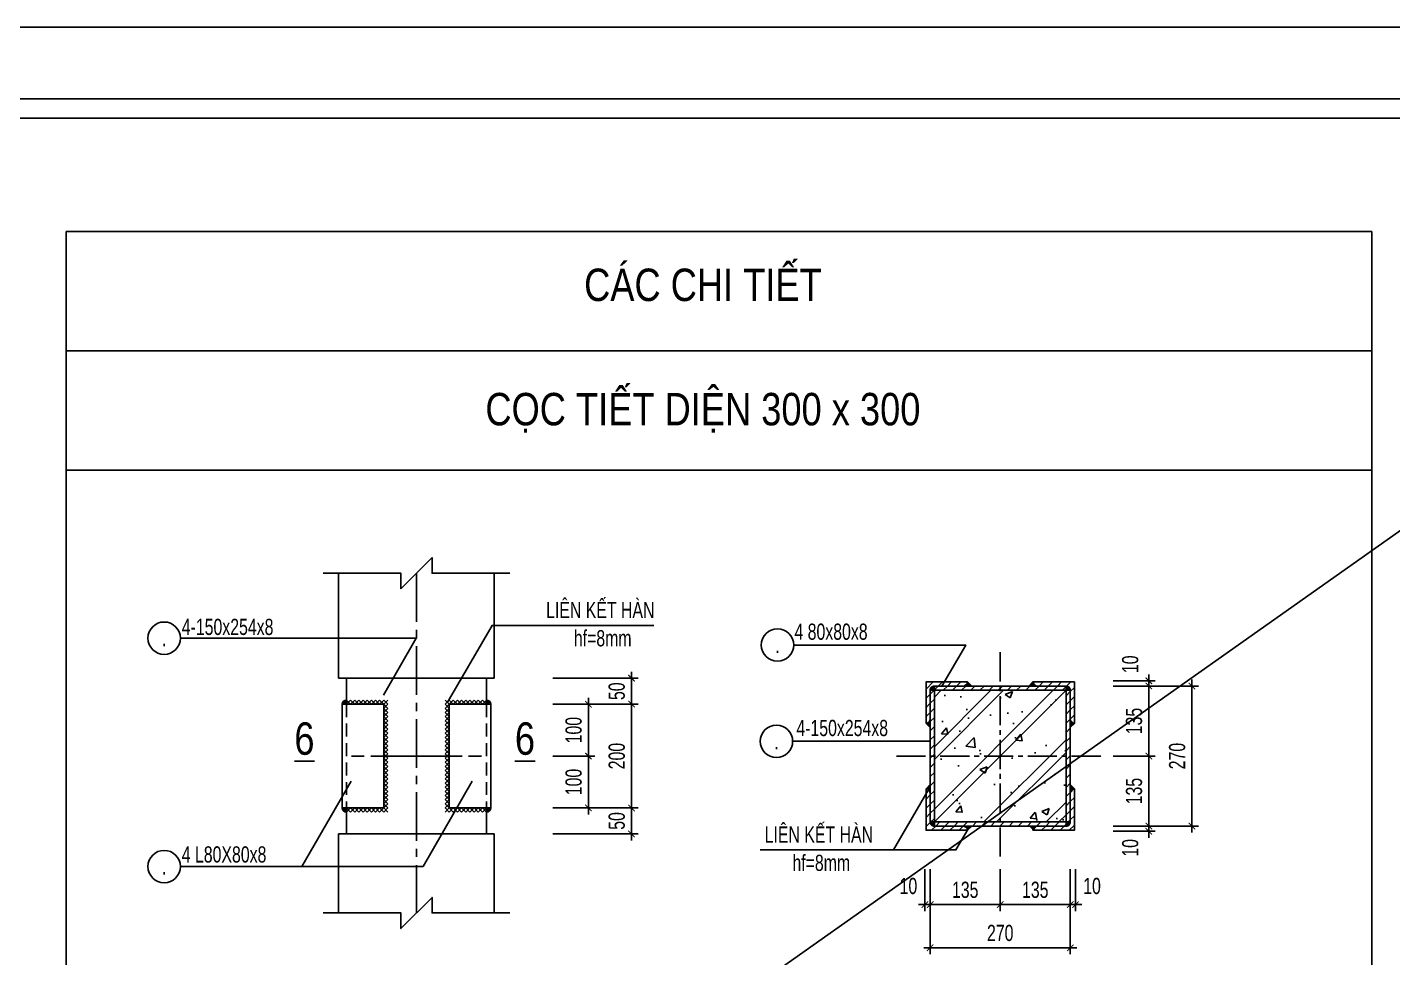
# Model space of a CAD drawing. Extents: x -24357 to 91799, y -17201 to -2351.
# Drawn here: x 37761 to 43024, y -5937 to -2351 of the extents above; entities that cross this region are included whole.
import ezdxf
from ezdxf.enums import TextEntityAlignment as Align

# ---------------------------------------------------------------- set-up
doc = ezdxf.new("R2010")
doc.units = 0
doc.header["$LTSCALE"] = 500
doc.header["$MEASUREMENT"] = 0
doc.header["$PDMODE"] = 3
doc.linetypes.add('CENTER2', pattern=[1.125, 0.75, -0.125, 0.125, -0.125])
doc.linetypes.add('HIDDEN', pattern=[0.375, 0.25, -0.125])
doc.layers.get('0').update_dxf_attribs({"linetype": 'CONTINUOUS'})
doc.layers.get('DEFPOINTS').update_dxf_attribs({"linetype": 'CONTINUOUS'})
for name, color, linetype in [('CDC-KHUNGTEN', 7, 'CONTINUOUS'), ('CDC.01.AXIS', 160, 'CENTER2'), ('CDC.02.DIM', 1, 'CONTINUOUS'), ('CDC.03.BORDER', 3, 'CONTINUOUS'), ('CDC.04.HIDDEN', 8, 'HIDDEN'), ('CDC.05.STEEL', 4, 'CONTINUOUS'), ('CDC.06.TEXT', 2, 'CONTINUOUS'), ('CDC.10.HATCH', 251, 'CONTINUOUS'), ('CDC.11.NOTE', 8, 'CONTINUOUS')]:
    doc.layers.add(name, color=color, linetype=linetype)
doc.layers.add('KCS_Plotter', color=11, linetype='CONTINUOUS', plot=False)
doc.styles.add('ARIAL', font='arial.ttf', dxfattribs={"width": 0.7})
doc.dimstyles.new('DIM25X0.5', dxfattribs={"dimscale": 25, "dimtxt": 2.5, "dimasz": 1, "dimexe": 1, "dimexo": 0, "dimgap": 1, "dimtad": 1, "dimdec": 0, "dimlfac": 0.5, "dimzin": 0, "dimdsep": 46, "dimtxsty": 'ARIAL', "dimblk": 'ARCHTICK', "dimcen": 0, "dimdle": 1, "dimclrd": 1, "dimclre": 1, "dimclrt": 2, "dimadec": 0, "dimazin": 0, "dimtfac": 1, "dimtdec": 0, "dimtix": 1, "dimtmove": 2, "dimatfit": 3, "dimldrblk": 'ARCHTICK', "dimfxl": 1, "dimtolj": 1, "dimtzin": 0, "dimarcsym": 0})
pattern_1 = [(45, (-247877.847, -269291.579), (-17.6776695, 17.6776695), [])]

# ---------------------------------------------------------------- blocks, each defined once
blk = doc.blocks.new('KHUNG A1')
at = {"layer": 'CDC-KHUNGTEN'}
blk.add_lwpolyline([(10366.22, 712.17), (10366.22, 1278.17), (9655.22, 1278.17), (9655.22, 712.17)], close=True, dxfattribs=at)
at = {"layer": 'CDC.10.HATCH', "color": 8}
blk.add_lwpolyline([(9652.22, 709.17), (10447.22, 709.17), (10447.22, 1281.17), (9652.22, 1281.17)], close=True, dxfattribs=at)
at = {"layer": 'DEFPOINTS', "color": 1}
blk.add_lwpolyline([(9617.22, 698.17), (9617.22, 1292.17), (10458.22, 1292.17), (10458.22, 698.17), (9617.22, 698.17)], close=True, dxfattribs=at)
blk = doc.blocks.new('_ArchTick')
at = {"color": 0, "linetype": 'ByBlock', "const_width": 0.15}
blk.add_lwpolyline([(-0.5, -0.5), (0.5, 0.5)], dxfattribs=at)
blk = doc.blocks.new('*D523')
at = {"layer": 'CDC.02.DIM', "color": 1, "lineweight": -2, "transparency": 16777216}
for p, q in [((39923.8, -5135.3), (39923.8, -5385.3)), ((39786.6, -5160.3), (39948.8, -5160.3)), ((39786.6, -5360.3), (39948.8, -5360.3))]:
    blk.add_line(p, q, dxfattribs=at)
at = {"layer": 'DEFPOINTS', "color": 0, "transparency": 16777216}
for p in [(39786.6, -5160.3), (39786.6, -5360.3), (39923.8, -5360.3)]:
    blk.add_point(p, dxfattribs=at)
at = {"layer": 'CDC.02.DIM', "color": 1, "lineweight": -2, "transparency": 16777216, "xscale": 25, "yscale": 25, "zscale": 25}
for p, rotation in [((39923.8, -5160.3), 90), ((39923.8, -5360.3), 270)]:
    blk.add_blockref('_ArchTick', p, dxfattribs=dict(at, rotation=rotation))
at = {"layer": 'CDC.02.DIM', "color": 2, "transparency": 16777216, "insert": (39866.9, -5260.3), "char_height": 62.5, "attachment_point": 5, "rotation": 90, "style": 'ARIAL'}
blk.add_mtext('\\A1;100', dxfattribs=at)
blk = doc.blocks.new('*D524')
at = {"layer": 'CDC.02.DIM', "color": 1, "lineweight": -2, "transparency": 16777216}
for p, q in [((40090.1, -4935.3), (40090.1, -5385.3)), ((39786.6, -4960.3), (40115.1, -4960.3)), ((39786.6, -5360.3), (40115.1, -5360.3))]:
    blk.add_line(p, q, dxfattribs=at)
at = {"layer": 'DEFPOINTS', "color": 0, "transparency": 16777216}
for p in [(39786.6, -4960.3), (39786.6, -5360.3), (40090.1, -5360.3)]:
    blk.add_point(p, dxfattribs=at)
at = {"layer": 'CDC.02.DIM', "color": 1, "lineweight": -2, "transparency": 16777216, "xscale": 25, "yscale": 25, "zscale": 25}
for p, rotation in [((40090.1, -4960.3), 90), ((40090.1, -5360.3), 270)]:
    blk.add_blockref('_ArchTick', p, dxfattribs=dict(at, rotation=rotation))
at = {"layer": 'CDC.02.DIM', "color": 2, "transparency": 16777216, "insert": (40033.2, -5160.3), "char_height": 62.5, "attachment_point": 5, "rotation": 90, "style": 'ARIAL'}
blk.add_mtext('\\A1;200', dxfattribs=at)
blk = doc.blocks.new('*D525')
at = {"layer": 'CDC.02.DIM', "color": 1, "lineweight": -2, "transparency": 16777216}
for p, q in [((39923.8, -5185.3), (39923.8, -4935.3)), ((39786.6, -4960.3), (39948.8, -4960.3)), ((39786.6, -5160.3), (39948.8, -5160.3))]:
    blk.add_line(p, q, dxfattribs=at)
at = {"layer": 'DEFPOINTS', "color": 0, "transparency": 16777216}
for p in [(39786.6, -4960.3), (39923.8, -4960.3), (39786.6, -5160.3)]:
    blk.add_point(p, dxfattribs=at)
at = {"layer": 'CDC.02.DIM', "color": 1, "lineweight": -2, "transparency": 16777216, "xscale": 25, "yscale": 25, "zscale": 25}
for p, rotation in [((39923.8, -4960.3), 90), ((39923.8, -5160.3), 270)]:
    blk.add_blockref('_ArchTick', p, dxfattribs=dict(at, rotation=rotation))
at = {"layer": 'CDC.02.DIM', "color": 2, "transparency": 16777216, "insert": (39866.9, -5060.3), "char_height": 62.5, "attachment_point": 5, "rotation": 90, "style": 'ARIAL'}
blk.add_mtext('\\A1;100', dxfattribs=at)
blk = doc.blocks.new('*D526')
at = {"layer": 'CDC.02.DIM', "color": 1, "lineweight": -2, "transparency": 16777216}
for p, q in [((40090.1, -4860.3), (40090.1, -4835.3)), ((39786.6, -4860.3), (40115.1, -4860.3)), ((40090.1, -4960.3), (40090.1, -4860.3)), ((39786.6, -4960.3), (40115.1, -4960.3)), ((40090.1, -4960.3), (40090.1, -4985.3))]:
    blk.add_line(p, q, dxfattribs=at)
at = {"layer": 'DEFPOINTS', "color": 0, "transparency": 16777216}
for p in [(39786.6, -4860.3), (40090.1, -4860.3), (39786.6, -4960.3)]:
    blk.add_point(p, dxfattribs=at)
at = {"layer": 'CDC.02.DIM', "color": 1, "lineweight": -2, "transparency": 16777216, "xscale": 25, "yscale": 25, "zscale": 25}
for p, rotation in [((40090.1, -4860.3), 270), ((40090.1, -4960.3), 90)]:
    blk.add_blockref('_ArchTick', p, dxfattribs=dict(at, rotation=rotation))
at = {"layer": 'CDC.02.DIM', "color": 2, "transparency": 16777216, "insert": (40033.2, -4910.3), "char_height": 62.5, "attachment_point": 5, "rotation": 90, "style": 'ARIAL'}
blk.add_mtext('\\A1;50', dxfattribs=at)
blk = doc.blocks.new('*D527')
at = {"layer": 'CDC.02.DIM', "color": 1, "lineweight": -2, "transparency": 16777216}
for p, q in [((39786.6, -5360.3), (40115.1, -5360.3)), ((40090.1, -5360.3), (40090.1, -5335.3)), ((40090.1, -5360.3), (40090.1, -5460.3)), ((39786.6, -5460.3), (40115.1, -5460.3)), ((40090.1, -5460.3), (40090.1, -5485.3))]:
    blk.add_line(p, q, dxfattribs=at)
at = {"layer": 'DEFPOINTS', "color": 0, "transparency": 16777216}
for p in [(39786.6, -5360.3), (39786.6, -5460.3), (40090.1, -5460.3)]:
    blk.add_point(p, dxfattribs=at)
at = {"layer": 'CDC.02.DIM', "color": 1, "lineweight": -2, "transparency": 16777216, "xscale": 25, "yscale": 25, "zscale": 25}
for p, rotation in [((40090.1, -5360.3), 270), ((40090.1, -5460.3), 90)]:
    blk.add_blockref('_ArchTick', p, dxfattribs=dict(at, rotation=rotation))
at = {"layer": 'CDC.02.DIM', "color": 2, "transparency": 16777216, "insert": (40033.2, -5410.3), "char_height": 62.5, "attachment_point": 5, "rotation": 90, "style": 'ARIAL'}
blk.add_mtext('\\A1;50', dxfattribs=at)
blk = doc.blocks.new('*D533')
at = {"layer": 'CDC.02.DIM', "color": 1, "lineweight": -2, "transparency": 16777216}
for p, q in [((41241.1, -5595.8), (41241.1, -5757.9)), ((41511.1, -5595.8), (41511.1, -5757.9)), ((41536.1, -5732.9), (41216.1, -5732.9))]:
    blk.add_line(p, q, dxfattribs=at)
at = {"layer": 'DEFPOINTS', "color": 0, "transparency": 16777216}
for p in [(41241.1, -5595.8), (41511.1, -5595.8), (41241.1, -5732.9)]:
    blk.add_point(p, dxfattribs=at)
at = {"layer": 'CDC.02.DIM', "color": 1, "lineweight": -2, "transparency": 16777216, "xscale": 25, "yscale": 25, "zscale": 25, "rotation": 180}
blk.add_blockref('_ArchTick', (41241.1, -5732.9), dxfattribs=at)
at = {"layer": 'CDC.02.DIM', "color": 1, "lineweight": -2, "transparency": 16777216, "xscale": 25, "yscale": 25, "zscale": 25}
blk.add_blockref('_ArchTick', (41511.1, -5732.9), dxfattribs=at)
at = {"layer": 'CDC.02.DIM', "color": 2, "transparency": 16777216, "insert": (41376.1, -5676), "char_height": 62.5, "attachment_point": 5, "style": 'ARIAL'}
blk.add_mtext('\\A1;135', dxfattribs=at)
blk = doc.blocks.new('*D534')
at = {"layer": 'CDC.02.DIM', "color": 1, "lineweight": -2, "transparency": 16777216}
for p, q in [((41241.1, -5595.8), (41241.1, -5924.2)), ((41781.1, -5595.8), (41781.1, -5924.2)), ((41806.1, -5899.2), (41216.1, -5899.2))]:
    blk.add_line(p, q, dxfattribs=at)
at = {"layer": 'DEFPOINTS', "color": 0, "transparency": 16777216}
for p in [(41241.1, -5595.8), (41781.1, -5595.8), (41241.1, -5899.2)]:
    blk.add_point(p, dxfattribs=at)
at = {"layer": 'CDC.02.DIM', "color": 1, "lineweight": -2, "transparency": 16777216, "xscale": 25, "yscale": 25, "zscale": 25, "rotation": 180}
blk.add_blockref('_ArchTick', (41241.1, -5899.2), dxfattribs=at)
at = {"layer": 'CDC.02.DIM', "color": 1, "lineweight": -2, "transparency": 16777216, "xscale": 25, "yscale": 25, "zscale": 25}
blk.add_blockref('_ArchTick', (41781.1, -5899.2), dxfattribs=at)
at = {"layer": 'CDC.02.DIM', "color": 2, "transparency": 16777216, "insert": (41511.1, -5842.3), "char_height": 62.5, "attachment_point": 5, "style": 'ARIAL'}
blk.add_mtext('\\A1;270', dxfattribs=at)
blk = doc.blocks.new('*D535')
at = {"layer": 'CDC.02.DIM', "color": 1, "lineweight": -2, "transparency": 16777216}
for p, q in [((41221.1, -5595.8), (41221.1, -5757.9)), ((41241.1, -5595.8), (41241.1, -5757.9)), ((41221.1, -5732.9), (41196.1, -5732.9)), ((41221.1, -5732.9), (41241.1, -5732.9)), ((41241.1, -5732.9), (41266.1, -5732.9))]:
    blk.add_line(p, q, dxfattribs=at)
at = {"layer": 'DEFPOINTS', "color": 0, "transparency": 16777216}
for p in [(41221.1, -5595.8), (41241.1, -5595.8), (41241.1, -5732.9)]:
    blk.add_point(p, dxfattribs=at)
at = {"layer": 'CDC.02.DIM', "color": 1, "lineweight": -2, "transparency": 16777216, "xscale": 25, "yscale": 25, "zscale": 25}
blk.add_blockref('_ArchTick', (41221.1, -5732.9), dxfattribs=at)
at = {"layer": 'CDC.02.DIM', "color": 1, "lineweight": -2, "transparency": 16777216, "xscale": 25, "yscale": 25, "zscale": 25, "rotation": 180}
blk.add_blockref('_ArchTick', (41241.1, -5732.9), dxfattribs=at)
at = {"layer": 'CDC.02.DIM', "color": 2, "transparency": 16777216, "insert": (41157.3, -5661.4), "char_height": 62.5, "attachment_point": 5, "style": 'ARIAL'}
blk.add_mtext('\\A1;10', dxfattribs=at)
blk = doc.blocks.new('*D536')
at = {"layer": 'CDC.02.DIM', "color": 1, "lineweight": -2, "transparency": 16777216}
for p, q in [((41511.1, -5595.8), (41511.1, -5757.9)), ((41781.1, -5595.8), (41781.1, -5757.9)), ((41486.1, -5732.9), (41806.1, -5732.9))]:
    blk.add_line(p, q, dxfattribs=at)
at = {"layer": 'DEFPOINTS', "color": 0, "transparency": 16777216}
for p in [(41511.1, -5595.8), (41781.1, -5595.8), (41781.1, -5732.9)]:
    blk.add_point(p, dxfattribs=at)
at = {"layer": 'CDC.02.DIM', "color": 1, "lineweight": -2, "transparency": 16777216, "xscale": 25, "yscale": 25, "zscale": 25, "rotation": 180}
blk.add_blockref('_ArchTick', (41511.1, -5732.9), dxfattribs=at)
at = {"layer": 'CDC.02.DIM', "color": 1, "lineweight": -2, "transparency": 16777216, "xscale": 25, "yscale": 25, "zscale": 25}
blk.add_blockref('_ArchTick', (41781.1, -5732.9), dxfattribs=at)
at = {"layer": 'CDC.02.DIM', "color": 2, "transparency": 16777216, "insert": (41646.1, -5676), "char_height": 62.5, "attachment_point": 5, "style": 'ARIAL'}
blk.add_mtext('\\A1;135', dxfattribs=at)
blk = doc.blocks.new('*D537')
at = {"layer": 'CDC.02.DIM', "color": 1, "lineweight": -2, "transparency": 16777216}
for p, q in [((41781.1, -5595.8), (41781.1, -5757.9)), ((41801.1, -5595.8), (41801.1, -5757.9)), ((41781.1, -5732.9), (41756.1, -5732.9)), ((41801.1, -5732.9), (41781.1, -5732.9)), ((41801.1, -5732.9), (41826.1, -5732.9))]:
    blk.add_line(p, q, dxfattribs=at)
at = {"layer": 'DEFPOINTS', "color": 0, "transparency": 16777216}
for p in [(41781.1, -5595.8), (41801.1, -5595.8), (41781.1, -5732.9)]:
    blk.add_point(p, dxfattribs=at)
at = {"layer": 'CDC.02.DIM', "color": 1, "lineweight": -2, "transparency": 16777216, "xscale": 25, "yscale": 25, "zscale": 25}
blk.add_blockref('_ArchTick', (41781.1, -5732.9), dxfattribs=at)
at = {"layer": 'CDC.02.DIM', "color": 1, "lineweight": -2, "transparency": 16777216, "xscale": 25, "yscale": 25, "zscale": 25, "rotation": 180}
blk.add_blockref('_ArchTick', (41801.1, -5732.9), dxfattribs=at)
at = {"layer": 'CDC.02.DIM', "color": 2, "transparency": 16777216, "insert": (41865, -5661.4), "char_height": 62.5, "attachment_point": 5, "style": 'ARIAL'}
blk.add_mtext('\\A1;10', dxfattribs=at)
blk = doc.blocks.new('*D538')
at = {"layer": 'CDC.02.DIM', "color": 1, "lineweight": -2, "transparency": 16777216}
for p, q in [((42083.8, -5135.3), (42083.8, -5455.3)), ((41946.6, -5160.3), (42108.8, -5160.3)), ((41946.6, -5430.3), (42108.8, -5430.3))]:
    blk.add_line(p, q, dxfattribs=at)
at = {"layer": 'DEFPOINTS', "color": 0, "transparency": 16777216}
for p in [(41946.6, -5160.3), (41946.6, -5430.3), (42083.8, -5430.3)]:
    blk.add_point(p, dxfattribs=at)
at = {"layer": 'CDC.02.DIM', "color": 1, "lineweight": -2, "transparency": 16777216, "xscale": 25, "yscale": 25, "zscale": 25}
for p, rotation in [((42083.8, -5160.3), 90), ((42083.8, -5430.3), 270)]:
    blk.add_blockref('_ArchTick', p, dxfattribs=dict(at, rotation=rotation))
at = {"layer": 'CDC.02.DIM', "color": 2, "transparency": 16777216, "insert": (42026.9, -5295.3), "char_height": 62.5, "attachment_point": 5, "rotation": 90, "style": 'ARIAL'}
blk.add_mtext('\\A1;135', dxfattribs=at)
blk = doc.blocks.new('*D539')
at = {"layer": 'CDC.02.DIM', "color": 1, "lineweight": -2, "transparency": 16777216}
for p, q in [((41946.6, -4890.3), (42275.1, -4890.3)), ((42250.1, -4865.3), (42250.1, -5455.3)), ((41946.6, -5430.3), (42275.1, -5430.3))]:
    blk.add_line(p, q, dxfattribs=at)
at = {"layer": 'DEFPOINTS', "color": 0, "transparency": 16777216}
for p in [(41946.6, -4890.3), (41946.6, -5430.3), (42250.1, -5430.3)]:
    blk.add_point(p, dxfattribs=at)
at = {"layer": 'CDC.02.DIM', "color": 1, "lineweight": -2, "transparency": 16777216, "xscale": 25, "yscale": 25, "zscale": 25}
for p, rotation in [((42250.1, -4890.3), 90), ((42250.1, -5430.3), 270)]:
    blk.add_blockref('_ArchTick', p, dxfattribs=dict(at, rotation=rotation))
at = {"layer": 'CDC.02.DIM', "color": 2, "transparency": 16777216, "insert": (42193.2, -5160.3), "char_height": 62.5, "attachment_point": 5, "rotation": 90, "style": 'ARIAL'}
blk.add_mtext('\\A1;270', dxfattribs=at)
blk = doc.blocks.new('*D540')
at = {"layer": 'CDC.02.DIM', "color": 1, "lineweight": -2, "transparency": 16777216}
for p, q in [((42083.8, -5430.3), (42083.8, -5405.3)), ((41946.6, -5430.3), (42108.8, -5430.3)), ((41946.6, -5450.3), (42108.8, -5450.3)), ((42083.8, -5450.3), (42083.8, -5430.3)), ((42083.8, -5450.3), (42083.8, -5475.3))]:
    blk.add_line(p, q, dxfattribs=at)
at = {"layer": 'DEFPOINTS', "color": 0, "transparency": 16777216}
for p in [(41946.6, -5430.3), (41946.6, -5450.3), (42083.8, -5430.3)]:
    blk.add_point(p, dxfattribs=at)
at = {"layer": 'CDC.02.DIM', "color": 1, "lineweight": -2, "transparency": 16777216, "xscale": 25, "yscale": 25, "zscale": 25}
for p, rotation in [((42083.8, -5430.3), 270), ((42083.8, -5450.3), 90)]:
    blk.add_blockref('_ArchTick', p, dxfattribs=dict(at, rotation=rotation))
at = {"layer": 'CDC.02.DIM', "color": 2, "transparency": 16777216, "insert": (42012.3, -5514.1), "char_height": 62.5, "attachment_point": 5, "rotation": 90, "style": 'ARIAL'}
blk.add_mtext('\\A1;10', dxfattribs=at)
blk = doc.blocks.new('*D541')
at = {"layer": 'CDC.02.DIM', "color": 1, "lineweight": -2, "transparency": 16777216}
for p, q in [((41946.6, -4890.3), (42108.8, -4890.3)), ((42083.8, -5185.3), (42083.8, -4865.3)), ((41946.6, -5160.3), (42108.8, -5160.3))]:
    blk.add_line(p, q, dxfattribs=at)
at = {"layer": 'DEFPOINTS', "color": 0, "transparency": 16777216}
for p in [(41946.6, -4890.3), (42083.8, -4890.3), (41946.6, -5160.3)]:
    blk.add_point(p, dxfattribs=at)
at = {"layer": 'CDC.02.DIM', "color": 1, "lineweight": -2, "transparency": 16777216, "xscale": 25, "yscale": 25, "zscale": 25}
for p, rotation in [((42083.8, -4890.3), 90), ((42083.8, -5160.3), 270)]:
    blk.add_blockref('_ArchTick', p, dxfattribs=dict(at, rotation=rotation))
at = {"layer": 'CDC.02.DIM', "color": 2, "transparency": 16777216, "insert": (42026.9, -5025.3), "char_height": 62.5, "attachment_point": 5, "rotation": 90, "style": 'ARIAL'}
blk.add_mtext('\\A1;135', dxfattribs=at)
blk = doc.blocks.new('*D542')
at = {"layer": 'CDC.02.DIM', "color": 1, "lineweight": -2, "transparency": 16777216}
for p, q in [((41946.6, -4870.3), (42108.8, -4870.3)), ((41946.6, -4890.3), (42108.8, -4890.3)), ((42083.8, -4870.3), (42083.8, -4845.3)), ((42083.8, -4870.3), (42083.8, -4890.3)), ((42083.8, -4890.3), (42083.8, -4915.3))]:
    blk.add_line(p, q, dxfattribs=at)
at = {"layer": 'DEFPOINTS', "color": 0, "transparency": 16777216}
for p in [(41946.6, -4870.3), (41946.6, -4890.3), (42083.8, -4890.3)]:
    blk.add_point(p, dxfattribs=at)
at = {"layer": 'CDC.02.DIM', "color": 1, "lineweight": -2, "transparency": 16777216, "xscale": 25, "yscale": 25, "zscale": 25}
for p, rotation in [((42083.8, -4870.3), 270), ((42083.8, -4890.3), 90)]:
    blk.add_blockref('_ArchTick', p, dxfattribs=dict(at, rotation=rotation))
at = {"layer": 'CDC.02.DIM', "color": 2, "transparency": 16777216, "insert": (42012.3, -4806.4), "char_height": 62.5, "attachment_point": 5, "rotation": 90, "style": 'ARIAL'}
blk.add_mtext('\\A1;10', dxfattribs=at)

msp = doc.modelspace()

# ---------------------------------------------------------------- hatches: boundary and pattern name
at = {"layer": 'CDC.05.STEEL'}
for points in [[(41257.14, -4890.28, 0.4142136), (41241.14, -4906.28), (41257.14, -4906.28)], [(41385.02, -4874.28, -0.381966), (41367.14, -4890.28), (41401.02, -4890.28)], [(41637.25, -4874.28, 0.381966), (41655.14, -4890.28), (41621.25, -4890.28)], [(41765.14, -4890.28, -0.4142136), (41781.14, -4906.28), (41765.14, -4906.28)], [(38991.14, -4944.28, 0.4142136), (38975.14, -4960.28), (38991.14, -4960.28)], [(39531.14, -4944.28, -0.4142136), (39547.14, -4960.28), (39531.14, -4960.28)], [(41225.14, -5034.17, 0.381966), (41241.14, -5016.28), (41241.14, -5050.17)], [(41797.14, -5034.17, -0.381966), (41781.14, -5016.28), (41781.14, -5050.17)], [(41225.14, -5286.39, -0.381966), (41241.14, -5304.28), (41241.14, -5270.39)], [(41797.14, -5286.39, 0.381966), (41781.14, -5304.28), (41781.14, -5270.39)], [(38991.14, -5376.28, -0.4142136), (38975.14, -5360.28), (38991.14, -5360.28)], [(39531.14, -5376.28, 0.4142136), (39547.14, -5360.28), (39531.14, -5360.28)], [(41257.14, -5430.28, -0.4142136), (41241.14, -5414.28), (41257.14, -5414.28)], [(41765.14, -5430.28, 0.4142136), (41781.14, -5414.28), (41765.14, -5414.28)], [(41385.02, -5446.28, 0.381966), (41367.14, -5430.28), (41401.02, -5430.28)], [(41637.25, -5446.28, -0.381966), (41655.14, -5430.28), (41621.25, -5430.28)]]:
    msp.add_hatch(color=256, dxfattribs=at).paths.add_polyline_path(points)
at = {"layer": 'CDC.10.HATCH'}
h = msp.add_hatch(dxfattribs=at)
h.set_pattern_fill('ANSI31', color=256, scale=200, style=0)
h.set_pattern_definition(pattern_1)
h.paths.add_polyline_path([(41385.02, -4874.28), (41225.14, -4874.28), (41225.14, -5034.17, 0.381966), (41241.14, -5016.28), (41241.14, -4906.28, -0.4142136), (41257.14, -4890.28), (41367.14, -4890.28, 0.381966)])
h = msp.add_hatch(dxfattribs=at)
h.set_pattern_fill('ANSI31', color=256, scale=200, style=0)
h.set_pattern_definition(pattern_1)
h.paths.add_polyline_path([(41511.14, -4890.28), (41311.14, -4890.28), (41257.14, -4890.28), (41257.14, -4906.28), (41511.14, -4906.28)])
h.paths.add_polyline_path([(41765.14, -4890.28), (41511.14, -4890.28), (41511.14, -4906.28), (41765.14, -4906.28)])
h = msp.add_hatch(dxfattribs=at)
h.set_pattern_fill('ANSI31', color=256, scale=200, style=0)
h.set_pattern_definition(pattern_1)
h.paths.add_polyline_path([(41637.25, -4874.28), (41797.14, -4874.28), (41797.14, -5034.17, -0.381966), (41781.14, -5016.28), (41781.14, -4906.28, 0.4142136), (41765.14, -4890.28), (41655.14, -4890.28, -0.381966)])
h = msp.add_hatch(dxfattribs=at)
h.set_pattern_fill('ANSI31', color=256, scale=200, style=0)
h.set_pattern_definition(pattern_1)
h.paths.add_polyline_path([(41257.14, -4906.28), (41241.14, -4906.28), (41241.14, -5160.28), (41257.14, -5160.28)])
h.paths.add_polyline_path([(41257.14, -5160.28), (41241.14, -5160.28), (41241.14, -5360.28), (41241.14, -5414.28), (41257.14, -5414.28)])
h = msp.add_hatch(dxfattribs=at)
h.set_pattern_fill('CHAU-01', color=256, scale=40, style=0, pattern_type=2)
h.set_pattern_definition([(50, (-269233.92, -307971.06), (286.90407, -25.10085), [30, -330]), (355, (-269233.92, -307971.06), (-55.50053, 300.87685), [24, -264]), (100.4514, (-269210.01, -307973.15), (231.40375, 275.77582), [25.49608, -280.45684]), (46.1842, (-269233.92, -307891.06), (426.89642, -66.2076), [45, -495]), (96.6356, (-269198.35, -307896.58), (373.8651, 389.64715), [38.2441, -420.6852]), (351.1842, (-269233.92, -307891.06), (373.8648, 389.64744), [36, -396]), (21, (-269193.92, -307911.06), (238.76282, -161.04756), [30, -330]), (326, (-269193.92, -307911.06), (97.32613, 290.06002), [24, -264]), (71.4514, (-269174.03, -307924.48), (336.08905, 129.0122), [25.49608, -280.45684]), (37.5, (-269233.92, -307971.06), (4.863942, 133.157542), [0, -260.8, 0, -268, 0, -265]), (7.5, (-269233.92, -307971.06), (105.227815, 157.764685), [0, -152.8, 0, -254.8, 0, -101]), (327.5, (-269323.12, -307971.06), (213.528974, -9.02195), [0, -100, 0, -312, 0, -414]), (317.5, (-269363.12, -307971.06), (233.27447, 40.04199), [0, -130, 0, -207.2, 0, -294]), (45, (-269233.92, -307971.06), (-120.20815, 120.20815), []), (45, (-269233.92, -307922.06), (-120.20815, 120.20815), [])])
h.paths.add_polyline_path([(41511.14, -4906.28), (41257.14, -4906.28), (41257.14, -5160.28), (41511.14, -5160.28)])
h.paths.add_polyline_path([(41765.14, -4906.28), (41511.14, -4906.28), (41511.14, -5160.28), (41765.14, -5160.28)])
h.paths.add_polyline_path([(41765.14, -5160.28), (41511.14, -5160.28), (41511.14, -5414.28), (41765.14, -5414.28)])
h.paths.add_polyline_path([(41511.14, -5160.28), (41257.14, -5160.28), (41257.14, -5414.28), (41511.14, -5414.28)])
h = msp.add_hatch(dxfattribs=at)
h.set_pattern_fill('ANSI31', color=256, scale=200, style=0)
h.set_pattern_definition(pattern_1)
h.paths.add_polyline_path([(41781.14, -4960.28), (41781.14, -4906.28), (41765.14, -4906.28), (41765.14, -5160.28), (41781.14, -5160.28)])
h.paths.add_polyline_path([(41781.14, -5160.28), (41765.14, -5160.28), (41765.14, -5414.28), (41781.14, -5414.28)])
h = msp.add_hatch(dxfattribs=at)
h.set_pattern_fill('ANSI31', color=256, scale=200, style=0)
h.set_pattern_definition(pattern_1)
h.paths.add_polyline_path([(41385.02, -5446.28), (41225.14, -5446.28), (41225.14, -5286.39, -0.381966), (41241.14, -5304.28), (41241.14, -5414.28, 0.4142136), (41257.14, -5430.28), (41367.14, -5430.28, -0.381966)])
h = msp.add_hatch(dxfattribs=at)
h.set_pattern_fill('ANSI31', color=256, scale=200, style=0)
h.set_pattern_definition(pattern_1)
h.paths.add_polyline_path([(41637.25, -5446.28), (41797.14, -5446.28), (41797.14, -5286.39, 0.381966), (41781.14, -5304.28), (41781.14, -5414.28, -0.4142136), (41765.14, -5430.28), (41655.14, -5430.28, 0.381966)])
h = msp.add_hatch(dxfattribs=at)
h.set_pattern_fill('ANSI31', color=256, scale=200, style=0)
h.set_pattern_definition(pattern_1)
h.paths.add_polyline_path([(41511.14, -5414.28), (41257.14, -5414.28), (41257.14, -5430.28), (41511.14, -5430.28)])
h.paths.add_polyline_path([(41765.14, -5414.28), (41511.14, -5414.28), (41511.14, -5430.28), (41711.14, -5430.28), (41765.14, -5430.28)])

# ---------------------------------------------------------------- linework, layer by layer
at = {"layer": 'CDC.01.AXIS', "ltscale": 0.5}
msp.add_line((39261.14, -4455.5), (39261.14, -5765.07), dxfattribs=at)
at = {"layer": 'CDC.01.AXIS', "ltscale": 0.3}
for p, q in [((41511.14, -4760.28), (41511.14, -5560.28)), ((41111.14, -5160.28), (41911.14, -5160.28))]:
    msp.add_line(p, q, dxfattribs=at)
at = {"layer": 'CDC.02.DIM'}
for points in [[(39621.14, -4455.5), (39321.14, -4455.5), (39321.14, -4395.5), (39201.14, -4515.5), (39201.14, -4455.5), (38901.14, -4455.5)], [(39621.14, -5765.07), (39321.14, -5765.07), (39321.14, -5705.07), (39201.14, -5825.07), (39201.14, -5765.07), (38901.14, -5765.07)]]:
    msp.add_lwpolyline(points, dxfattribs=at)
at = {"layer": 'CDC.03.BORDER'}
for p, q in [((42943.39, -3138.9), (42943.39, -9468.64)), ((37911.14, -3598.9), (42943.39, -3598.9)), ((37911.14, -4058.9), (42943.39, -4058.9)), ((38961.14, -4455.5), (38961.14, -4860.28)), ((39561.14, -4455.5), (39561.14, -4860.28)), ((38961.14, -4860.28), (39561.14, -4860.28)), ((38991.14, -4860.28), (38991.14, -4960.28)), ((39531.14, -4860.28), (39531.14, -4960.28)), ((39135.14, -5160.28), (39387.14, -5160.28)), ((38991.14, -5460.28), (38991.14, -5360.28)), ((39531.14, -5460.28), (39531.14, -5360.28)), ((38961.14, -5765.07), (38961.14, -5460.28)), ((38961.14, -5460.28), (39561.14, -5460.28)), ((39561.14, -5765.07), (39561.14, -5460.28))]:
    msp.add_line(p, q, dxfattribs=at)
msp.add_lwpolyline([(42943.39, -9468.64), (37911.14, -9468.64), (37911.14, -3138.9), (42943.39, -3138.9)], dxfattribs=at)
for points in [[(38975.14, -4960.28), (39135.14, -4960.28), (39135.14, -5360.28), (38975.14, -5360.28)], [(39547.14, -4960.28), (39387.14, -4960.28), (39387.14, -5360.28), (39547.14, -5360.28)]]:
    msp.add_lwpolyline(points, close=True, dxfattribs=at)
at = {"layer": 'CDC.04.HIDDEN', "ltscale": 0.4}
for p, q in [((38991.14, -4960.28), (38991.14, -5360.28)), ((39531.14, -4960.28), (39531.14, -5360.28)), ((39135.14, -5160.28), (38991.14, -5160.28)), ((39387.14, -5160.28), (39531.14, -5160.28))]:
    msp.add_line(p, q, dxfattribs=at)
at = {"layer": 'CDC.05.STEEL', "ltscale": 0.4}
for p, q in [((41385.02, -4874.28), (41401.02, -4890.28)), ((41637.25, -4874.28), (41621.25, -4890.28)), ((41225.14, -5034.17), (41241.14, -5050.17)), ((41797.14, -5034.17), (41781.14, -5050.17)), ((41225.14, -5286.39), (41241.14, -5270.39)), ((41797.14, -5286.39), (41781.14, -5270.39)), ((41385.02, -5446.28), (41401.02, -5430.28))]:
    msp.add_line(p, q, dxfattribs=at)
at = {"layer": 'CDC.05.STEEL'}
for p, q in [((39007.14, -4944.28), (38991.14, -4960.28)), ((39007.14, -4960.28), (38991.14, -4944.28)), ((39023.14, -4944.28), (39007.14, -4960.28)), ((39023.14, -4960.28), (39007.14, -4944.28)), ((39039.14, -4944.28), (39023.14, -4960.28)), ((39039.14, -4960.28), (39023.14, -4944.28)), ((39055.14, -4944.28), (39039.14, -4960.28)), ((39055.14, -4960.28), (39039.14, -4944.28)), ((39071.14, -4944.28), (39055.14, -4960.28)), ((39071.14, -4960.28), (39055.14, -4944.28)), ((39087.14, -4944.28), (39071.14, -4960.28)), ((39087.14, -4960.28), (39071.14, -4944.28)), ((39103.14, -4944.28), (39087.14, -4960.28)), ((39103.14, -4960.28), (39087.14, -4944.28)), ((39119.14, -4944.28), (39103.14, -4960.28)), ((39119.14, -4960.28), (39103.14, -4944.28)), ((39135.14, -4944.28), (39119.14, -4960.28)), ((39135.14, -4960.28), (39119.14, -4944.28)), ((39151.14, -4944.28), (39135.14, -4960.28)), ((39151.14, -4960.28), (39135.14, -4944.28)), ((39371.14, -4944.28), (39387.14, -4960.28)), ((39371.14, -4960.28), (39387.14, -4944.28)), ((39387.14, -4944.28), (39403.14, -4960.28)), ((39387.14, -4960.28), (39403.14, -4944.28)), ((39403.14, -4944.28), (39419.14, -4960.28)), ((39403.14, -4960.28), (39419.14, -4944.28)), ((39419.14, -4944.28), (39435.14, -4960.28)), ((39419.14, -4960.28), (39435.14, -4944.28)), ((39435.14, -4944.28), (39451.14, -4960.28)), ((39435.14, -4960.28), (39451.14, -4944.28)), ((39451.14, -4944.28), (39467.14, -4960.28)), ((39451.14, -4960.28), (39467.14, -4944.28)), ((39467.14, -4944.28), (39483.14, -4960.28)), ((39467.14, -4960.28), (39483.14, -4944.28)), ((39483.14, -4944.28), (39499.14, -4960.28)), ((39483.14, -4960.28), (39499.14, -4944.28)), ((39499.14, -4944.28), (39515.14, -4960.28)), ((39499.14, -4960.28), (39515.14, -4944.28)), ((39515.14, -4944.28), (39531.14, -4960.28)), ((39515.14, -4960.28), (39531.14, -4944.28)), ((39135.14, -4960.28), (39151.14, -4976.28)), ((39151.14, -4960.28), (39135.14, -4976.28)), ((39135.14, -4976.28), (39151.14, -4992.28)), ((39151.14, -4976.28), (39135.14, -4992.28)), ((39135.14, -4992.28), (39151.14, -5008.28)), ((39151.14, -4992.28), (39135.14, -5008.28)), ((39387.14, -4960.28), (39371.14, -4976.28)), ((39371.14, -4960.28), (39387.14, -4976.28)), ((39387.14, -4976.28), (39371.14, -4992.28)), ((39371.14, -4976.28), (39387.14, -4992.28)), ((39387.14, -4992.28), (39371.14, -5008.28)), ((39371.14, -4992.28), (39387.14, -5008.28)), ((39135.14, -5008.28), (39151.14, -5024.28)), ((39151.14, -5008.28), (39135.14, -5024.28)), ((39135.14, -5024.28), (39151.14, -5040.28)), ((39151.14, -5024.28), (39135.14, -5040.28)), ((39135.14, -5040.28), (39151.14, -5056.28)), ((39151.14, -5040.28), (39135.14, -5056.28)), ((39387.14, -5008.28), (39371.14, -5024.28)), ((39371.14, -5008.28), (39387.14, -5024.28)), ((39387.14, -5024.28), (39371.14, -5040.28)), ((39371.14, -5024.28), (39387.14, -5040.28)), ((39387.14, -5040.28), (39371.14, -5056.28)), ((39371.14, -5040.28), (39387.14, -5056.28)), ((39135.14, -5056.28), (39151.14, -5072.28)), ((39151.14, -5056.28), (39135.14, -5072.28)), ((39135.14, -5072.28), (39151.14, -5088.28)), ((39151.14, -5072.28), (39135.14, -5088.28)), ((39135.14, -5088.28), (39151.14, -5104.28)), ((39151.14, -5088.28), (39135.14, -5104.28)), ((39135.14, -5104.28), (39151.14, -5120.28)), ((39151.14, -5104.28), (39135.14, -5120.28)), ((39387.14, -5056.28), (39371.14, -5072.28)), ((39371.14, -5056.28), (39387.14, -5072.28)), ((39387.14, -5072.28), (39371.14, -5088.28)), ((39371.14, -5072.28), (39387.14, -5088.28)), ((39387.14, -5088.28), (39371.14, -5104.28)), ((39371.14, -5088.28), (39387.14, -5104.28)), ((39387.14, -5104.28), (39371.14, -5120.28)), ((39371.14, -5104.28), (39387.14, -5120.28)), ((39135.14, -5120.28), (39151.14, -5136.28)), ((39151.14, -5120.28), (39135.14, -5136.28)), ((39135.14, -5136.28), (39151.14, -5152.28)), ((39151.14, -5136.28), (39135.14, -5152.28)), ((39135.14, -5152.28), (39151.14, -5168.28)), ((39151.14, -5152.28), (39135.14, -5168.28)), ((39387.14, -5120.28), (39371.14, -5136.28)), ((39371.14, -5120.28), (39387.14, -5136.28)), ((39371.14, -5136.28), (39387.14, -5152.28)), ((39387.14, -5136.28), (39371.14, -5152.28)), ((39387.14, -5152.28), (39371.14, -5168.28)), ((39371.14, -5152.28), (39387.14, -5168.28)), ((39135.14, -5168.28), (39151.14, -5184.28)), ((39151.14, -5168.28), (39135.14, -5184.28)), ((39135.14, -5184.28), (39151.14, -5200.28)), ((39151.14, -5184.28), (39135.14, -5200.28)), ((39135.14, -5200.28), (39151.14, -5216.28)), ((39151.14, -5200.28), (39135.14, -5216.28)), ((39387.14, -5168.28), (39371.14, -5184.28)), ((39371.14, -5168.28), (39387.14, -5184.28)), ((39387.14, -5184.28), (39371.14, -5200.28)), ((39371.14, -5184.28), (39387.14, -5200.28)), ((39387.14, -5200.28), (39371.14, -5216.28)), ((39371.14, -5200.28), (39387.14, -5216.28)), ((39135.14, -5216.28), (39151.14, -5232.28)), ((39151.14, -5216.28), (39135.14, -5232.28)), ((39135.14, -5232.28), (39151.14, -5248.28)), ((39151.14, -5232.28), (39135.14, -5248.28)), ((39135.14, -5248.28), (39151.14, -5264.28)), ((39151.14, -5248.28), (39135.14, -5264.28)), ((39387.14, -5216.28), (39371.14, -5232.28)), ((39371.14, -5216.28), (39387.14, -5232.28)), ((39371.14, -5232.28), (39387.14, -5248.28)), ((39387.14, -5232.28), (39371.14, -5248.28)), ((39387.14, -5248.28), (39371.14, -5264.28)), ((39371.14, -5248.28), (39387.14, -5264.28)), ((39135.14, -5264.28), (39151.14, -5280.28)), ((39151.14, -5264.28), (39135.14, -5280.28)), ((39135.14, -5280.28), (39151.14, -5296.28)), ((39151.14, -5280.28), (39135.14, -5296.28)), ((39135.14, -5296.28), (39151.14, -5312.28)), ((39151.14, -5296.28), (39135.14, -5312.28)), ((39135.14, -5312.28), (39151.14, -5328.28)), ((39151.14, -5312.28), (39135.14, -5328.28)), ((39387.14, -5264.28), (39371.14, -5280.28)), ((39371.14, -5264.28), (39387.14, -5280.28)), ((39387.14, -5280.28), (39371.14, -5296.28)), ((39371.14, -5280.28), (39387.14, -5296.28)), ((39387.14, -5296.28), (39371.14, -5312.28)), ((39371.14, -5296.28), (39387.14, -5312.28)), ((39371.14, -5312.28), (39387.14, -5328.28)), ((39387.14, -5312.28), (39371.14, -5328.28)), ((39007.14, -5360.28), (38991.14, -5376.28)), ((39007.14, -5376.28), (38991.14, -5360.28)), ((39023.14, -5360.28), (39007.14, -5376.28)), ((39023.14, -5376.28), (39007.14, -5360.28)), ((39039.14, -5360.28), (39023.14, -5376.28)), ((39039.14, -5376.28), (39023.14, -5360.28)), ((39055.14, -5360.28), (39039.14, -5376.28)), ((39055.14, -5376.28), (39039.14, -5360.28)), ((39071.14, -5360.28), (39055.14, -5376.28)), ((39071.14, -5376.28), (39055.14, -5360.28)), ((39087.14, -5360.28), (39071.14, -5376.28)), ((39087.14, -5376.28), (39071.14, -5360.28)), ((39103.14, -5360.28), (39087.14, -5376.28)), ((39103.14, -5376.28), (39087.14, -5360.28)), ((39119.14, -5360.28), (39103.14, -5376.28)), ((39119.14, -5376.28), (39103.14, -5360.28)), ((39135.14, -5360.28), (39119.14, -5376.28)), ((39135.14, -5376.28), (39119.14, -5360.28)), ((39135.14, -5328.28), (39151.14, -5344.28)), ((39151.14, -5328.28), (39135.14, -5344.28)), ((39135.14, -5344.28), (39151.14, -5360.28)), ((39151.14, -5344.28), (39135.14, -5360.28)), ((39151.14, -5360.28), (39135.14, -5376.28)), ((39151.14, -5376.28), (39135.14, -5360.28)), ((39387.14, -5328.28), (39371.14, -5344.28)), ((39371.14, -5328.28), (39387.14, -5344.28)), ((39387.14, -5344.28), (39371.14, -5360.28)), ((39371.14, -5344.28), (39387.14, -5360.28)), ((39371.14, -5360.28), (39387.14, -5376.28)), ((39371.14, -5376.28), (39387.14, -5360.28)), ((39387.14, -5360.28), (39403.14, -5376.28)), ((39387.14, -5376.28), (39403.14, -5360.28)), ((39403.14, -5360.28), (39419.14, -5376.28)), ((39403.14, -5376.28), (39419.14, -5360.28)), ((39419.14, -5360.28), (39435.14, -5376.28)), ((39419.14, -5376.28), (39435.14, -5360.28)), ((39435.14, -5360.28), (39451.14, -5376.28)), ((39435.14, -5376.28), (39451.14, -5360.28)), ((39451.14, -5360.28), (39467.14, -5376.28)), ((39451.14, -5376.28), (39467.14, -5360.28)), ((39467.14, -5360.28), (39483.14, -5376.28)), ((39467.14, -5376.28), (39483.14, -5360.28)), ((39483.14, -5360.28), (39499.14, -5376.28)), ((39483.14, -5376.28), (39499.14, -5360.28)), ((39499.14, -5360.28), (39515.14, -5376.28)), ((39499.14, -5376.28), (39515.14, -5360.28)), ((39515.14, -5360.28), (39531.14, -5376.28)), ((39515.14, -5376.28), (39531.14, -5360.28))]:
    msp.add_line(p, q, dxfattribs=at)
at = {"layer": 'CDC.05.STEEL', "ltscale": 0.4}
for points in [[(41225.14, -5034.17), (41225.14, -4874.28), (41385.02, -4874.28, -0.381966), (41367.14, -4890.28), (41257.14, -4890.28, 0.4142136), (41241.14, -4906.28), (41241.14, -5016.28, -0.381966)], [(41797.14, -5034.17), (41797.14, -4874.28), (41637.25, -4874.28, 0.381966), (41655.14, -4890.28), (41765.14, -4890.28, -0.4142136), (41781.14, -4906.28), (41781.14, -5016.28, 0.381966)], [(41225.14, -5286.39), (41225.14, -5446.28), (41385.02, -5446.28, 0.381966), (41367.14, -5430.28), (41257.14, -5430.28, -0.4142136), (41241.14, -5414.28), (41241.14, -5304.28, 0.381966)], [(41797.14, -5286.39), (41797.14, -5446.28), (41637.25, -5446.28, -0.381966), (41655.14, -5430.28), (41765.14, -5430.28, 0.4142136), (41781.14, -5414.28), (41781.14, -5304.28, -0.381966)]]:
    msp.add_lwpolyline(points, format="xyb", close=True, dxfattribs=at)
for points in [[(41257.14, -4890.28), (41765.14, -4890.28), (41765.14, -4906.28), (41257.14, -4906.28)], [(41241.14, -4906.28), (41241.14, -5414.28), (41257.14, -5414.28), (41257.14, -4906.28)], [(41781.14, -4906.28), (41781.14, -5414.28), (41765.14, -5414.28), (41765.14, -4906.28)], [(41257.14, -5430.28), (41765.14, -5430.28), (41765.14, -5414.28), (41257.14, -5414.28)]]:
    msp.add_lwpolyline(points, close=True, dxfattribs=at)
for centre, start, end in [((41257.14, -4906.28), 90, 180), ((41765.14, -4906.28), 0, 90), ((41257.14, -5414.28), 180, 270), ((41765.14, -5414.28), 270, 0)]:
    msp.add_arc(centre, 16, start, end, dxfattribs=at)
at = {"layer": 'CDC.05.STEEL'}
for centre, start, end in [((38991.14, -4960.28), 90, 180), ((39531.14, -4960.28), 0, 90), ((38991.14, -5360.28), 180, 270), ((39531.14, -5360.28), 270, 0)]:
    msp.add_arc(centre, 16, start, end, dxfattribs=at)
at = {"layer": 'CDC.11.NOTE'}
msp.add_line((41241.14, -5103.45), (40711.06, -5103.45), dxfattribs=at)
for points in [[(39379.89, -4955.07), (39552.26, -4656.51), (40175.46, -4656.51)], [(39133.46, -4925.31), (39260.06, -4706.03), (38351.17, -4706.03)], [(41286.29, -4891.47), (41378.23, -4732.22), (40715.06, -4732.22)], [(39009.31, -5257.18), (38819.39, -5586.12), (38351.17, -5586.12)], [(39476.24, -5257.18), (39286.33, -5586.12), (38351.17, -5586.12)], [(41237.26, -5284.77), (41100.14, -5522.25), (40640.3, -5522.25)], [(41389.82, -5436.28), (41340.18, -5522.25), (40586.06, -5522.25)]]:
    msp.add_lwpolyline(points, dxfattribs=at)
for centre in [(38288.67, -4706.03), (40652.56, -4732.22), (40648.56, -5103.45), (38288.67, -5586.12)]:
    msp.add_circle(centre, 62.5, dxfattribs=at)
at = {"layer": 'KCS_Plotter'}
msp.add_line((24773.64, -17201.4), (45798.64, -2351.4), dxfattribs=at)

# ---------------------------------------------------------------- block references
at = {"xscale": 25, "yscale": 25, "zscale": 25}
msp.add_blockref('KHUNG A1', (-215656.95, -34655.74), dxfattribs=at)

# ---------------------------------------------------------------- texts
at = {"layer": 'CDC.06.TEXT', "style": 'ARIAL', "width": 0.8}
for s, p in [('CÁC CHI TIẾT', (40365.16, -3406.48)), ('CỌC TIẾT DIỆN 300 x 300', (40365.16, -3885.55)), ('%%U6', (38829.24, -5155.23)), ('%%U6', (39679.24, -5155.23))]:
    msp.add_text(s, height=125, dxfattribs=at).set_placement(p, align=Align.CENTER)
at = {"layer": 'CDC.06.TEXT', "style": 'ARIAL', "width": 0.7}
for p in [(39969.59, -4587.65), (40812.09, -5453.38)]:
    msp.add_text('LIÊN KẾT HÀN', height=62.5, dxfattribs=at).set_placement(p, align=Align.MIDDLE)
for s, p in [('4-150x254x8', (38356.42, -4693.58)), ('4 80x80x8', (40717.94, -4712.07)), ('4-150x254x8', (40725.3, -5083.3)), ('4 L80X80x8', (38356.42, -5570.66))]:
    msp.add_text(s, height=62.5, dxfattribs=at).set_placement(p)
at = {"layer": 'CDC.06.TEXT', "ltscale": 3, "style": 'ARIAL', "width": 0.7}
for p in [(39978.87, -4737.28), (40821.37, -5603.01)]:
    msp.add_text('hf=8mm', height=62.5, dxfattribs=at).set_placement(p, align=Align.CENTER)
at = {"layer": 'CDC.06.TEXT', "style": 'ARIAL', "width": 0.7}
for p in [(38288.67, -4706.03), (40652.56, -4732.22), (40648.56, -5103.45), (38288.67, -5586.12)]:
    msp.add_text('.', height=62.5, dxfattribs=at).set_placement(p, align=Align.MIDDLE_CENTER)

# ---------------------------------------------------------------- dimensions: what is measured, and where the dimension line sits
at = {"layer": 'CDC.02.DIM'}
for base, p1, p2, angle, picture, middle in [((42083.79, -4890.28), (41946.63, -4870.28), (41946.63, -4890.28), 270, '*D542', (42012.29, -4806.42)), ((42083.79, -5430.28), (41946.63, -5450.28), (41946.63, -5430.28), 90, '*D540', (42012.29, -5514.15)), ((41781.14, -5732.94), (41801.14, -5595.78), (41781.14, -5595.78), 180, '*D537', (41865, -5661.44))]:
    dim = msp.add_linear_dim(base=base, p1=p1, p2=p2, angle=angle, dimstyle='DIM25X0.5', dxfattribs=at)
    dim.commit()
    dim.dimension.update_dxf_attribs({"geometry": picture, "text_midpoint": middle, "dimtype": 160})
for base, p1, p2, angle, picture, middle in [((40090.06, -4860.28), (39786.63, -4960.28), (39786.63, -4860.28), 90, '*D526', (40033.15, -4910.28)), ((42250.06, -5430.28), (41946.63, -4890.28), (41946.63, -5430.28), 90, '*D539', (42193.15, -5160.28)), ((42083.79, -4890.28), (41946.63, -5160.28), (41946.63, -4890.28), 270, '*D541', (42026.86, -5025.28)), ((40090.06, -5360.28), (39786.63, -4960.28), (39786.63, -5360.28), 90, '*D524', (40033.15, -5160.28)), ((39923.79, -4960.28), (39786.63, -5160.28), (39786.63, -4960.28), 270, '*D525', (39866.88, -5060.28)), ((39923.79, -5360.28), (39786.63, -5160.28), (39786.63, -5360.28), 90, '*D523', (39866.88, -5260.28)), ((42083.79, -5430.28), (41946.63, -5160.28), (41946.63, -5430.28), 90, '*D538', (42026.86, -5295.28)), ((40090.06, -5460.28), (39786.63, -5360.28), (39786.63, -5460.28), 270, '*D527', (40033.15, -5410.28)), ((41781.14, -5732.94), (41511.14, -5595.78), (41781.14, -5595.78), 180, '*D536', (41646.14, -5676))]:
    dim = msp.add_linear_dim(base=base, p1=p1, p2=p2, angle=angle, dimstyle='DIM25X0.5', dxfattribs=at)
    dim.commit()
    dim.dimension.update_dxf_attribs({"geometry": picture, "text_midpoint": middle})
dim = msp.add_linear_dim(base=(41241.14, -5732.94), p1=(41221.14, -5595.78), p2=(41241.14, -5595.78), dimstyle='DIM25X0.5', dxfattribs=at)
dim.commit()
dim.dimension.update_dxf_attribs({"geometry": '*D535', "text_midpoint": (41157.27, -5661.44), "dimtype": 160})
for base, p1, picture, middle in [((41241.14, -5732.94), (41511.14, -5595.78), '*D533', (41376.14, -5676)), ((41241.14, -5899.21), (41781.14, -5595.78), '*D534', (41511.14, -5842.3))]:
    dim = msp.add_linear_dim(base=base, p1=p1, p2=(41241.14, -5595.78), dimstyle='DIM25X0.5', dxfattribs=at)
    dim.commit()
    dim.dimension.update_dxf_attribs({"geometry": picture, "text_midpoint": middle})

doc.saveas('drawing.dxf')
